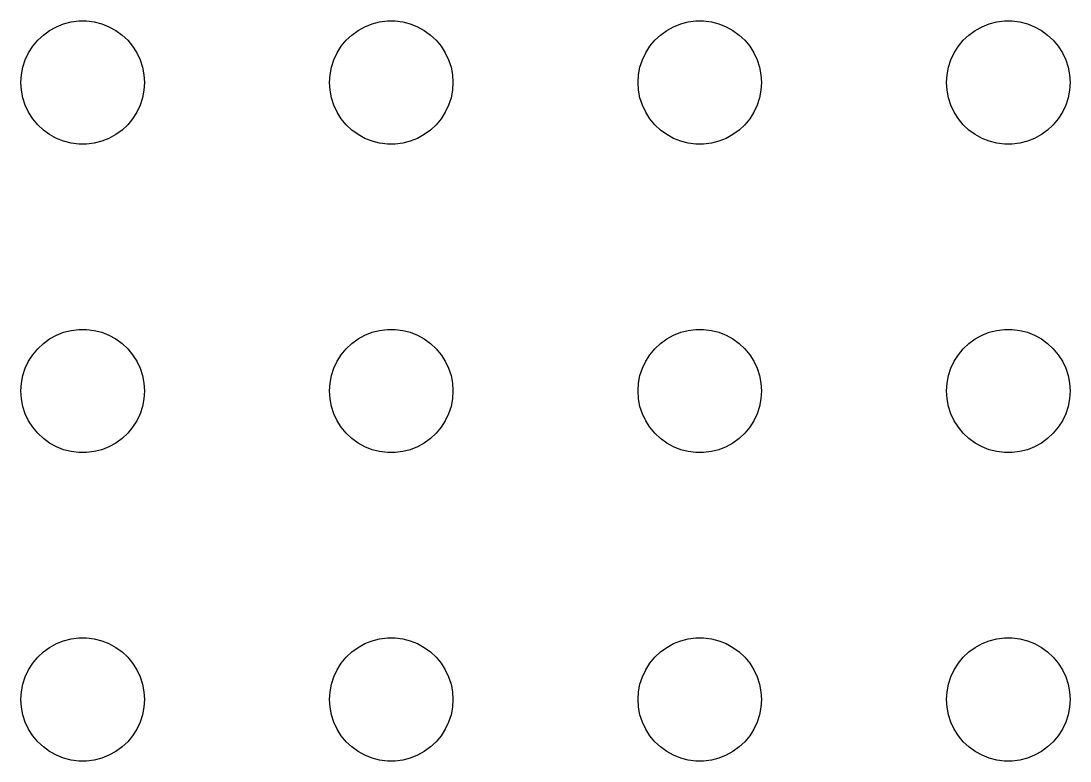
# Model space of a CAD drawing. Header units: metres. Extents: x -112 to 112, y -104 to 104.
# Drawn here: x -31.5 to -6, y -76.5 to -58.5 of the extents above; entities that cross this region are included whole.
import ezdxf

# ---------------------------------------------------------------- set-up
doc = ezdxf.new("R2010")
doc.units = ezdxf.units.M

msp = doc.modelspace()

# ---------------------------------------------------------------- linework, layer by layer
for p, q in [((-30.8037, -58.7335), (-30.6387, -58.6428)), ((-30.6387, -58.6428), (-30.4635, -58.5734)), ((-30.4635, -58.5734), (-30.2811, -58.5266)), ((-30.2811, -58.5266), (-30.0942, -58.503)), ((-30.0942, -58.503), (-29.9058, -58.503)), ((-29.9058, -58.503), (-29.7189, -58.5266)), ((-29.7189, -58.5266), (-29.5365, -58.5734)), ((-29.5365, -58.5734), (-29.3613, -58.6428)), ((-29.3613, -58.6428), (-29.1963, -58.7335)), ((-23.3037, -58.7335), (-23.1387, -58.6428)), ((-23.1387, -58.6428), (-22.9635, -58.5734)), ((-22.9635, -58.5734), (-22.7811, -58.5266)), ((-22.7811, -58.5266), (-22.5942, -58.503)), ((-22.5942, -58.503), (-22.4058, -58.503)), ((-22.4058, -58.503), (-22.2189, -58.5266)), ((-22.2189, -58.5266), (-22.0365, -58.5734)), ((-22.0365, -58.5734), (-21.8613, -58.6428)), ((-21.8613, -58.6428), (-21.6963, -58.7335)), ((-15.8037, -58.7335), (-15.6387, -58.6428)), ((-15.6387, -58.6428), (-15.4635, -58.5734)), ((-15.4635, -58.5734), (-15.2811, -58.5266)), ((-15.2811, -58.5266), (-15.0942, -58.503)), ((-15.0942, -58.503), (-14.9058, -58.503)), ((-14.9058, -58.503), (-14.7189, -58.5266)), ((-14.7189, -58.5266), (-14.5365, -58.5734)), ((-14.5365, -58.5734), (-14.3613, -58.6428)), ((-14.3613, -58.6428), (-14.1963, -58.7335)), ((-8.30373, -58.7335), (-8.13866, -58.6428)), ((-8.13866, -58.6428), (-7.96352, -58.5734)), ((-7.96352, -58.5734), (-7.78107, -58.5266)), ((-7.78107, -58.5266), (-7.59418, -58.503)), ((-7.59418, -58.503), (-7.40581, -58.503)), ((-7.40581, -58.503), (-7.21892, -58.5266)), ((-7.21892, -58.5266), (-7.03647, -58.5734)), ((-7.03647, -58.5734), (-6.86133, -58.6428)), ((-6.86133, -58.6428), (-6.69626, -58.7335)), ((-31.0934, -58.9732), (-30.9561, -58.8442)), ((-30.9561, -58.8442), (-30.8037, -58.7335)), ((-29.1963, -58.7335), (-29.0439, -58.8442)), ((-29.0439, -58.8442), (-28.9065, -58.9732)), ((-23.5934, -58.9732), (-23.4561, -58.8442)), ((-23.4561, -58.8442), (-23.3037, -58.7335)), ((-21.6963, -58.7335), (-21.5439, -58.8442)), ((-21.5439, -58.8442), (-21.4065, -58.9732)), ((-16.0934, -58.9732), (-15.9561, -58.8442)), ((-15.9561, -58.8442), (-15.8037, -58.7335)), ((-14.1963, -58.7335), (-14.0439, -58.8442)), ((-14.0439, -58.8442), (-13.9065, -58.9732)), ((-8.59344, -58.9732), (-8.45613, -58.8442)), ((-8.45613, -58.8442), (-8.30373, -58.7335)), ((-6.69626, -58.7335), (-6.54385, -58.8442)), ((-6.54385, -58.8442), (-6.40654, -58.9732)), ((-31.3145, -59.2774), (-31.2135, -59.1183)), ((-31.2135, -59.1183), (-31.0934, -58.9732)), ((-28.9065, -58.9732), (-28.7865, -59.1183)), ((-28.7865, -59.1183), (-28.6855, -59.2774)), ((-23.8145, -59.2774), (-23.7135, -59.1183)), ((-23.7135, -59.1183), (-23.5934, -58.9732)), ((-21.4065, -58.9732), (-21.2865, -59.1183)), ((-21.2865, -59.1183), (-21.1855, -59.2774)), ((-16.3145, -59.2774), (-16.2135, -59.1183)), ((-16.2135, -59.1183), (-16.0934, -58.9732)), ((-13.9065, -58.9732), (-13.7865, -59.1183)), ((-13.7865, -59.1183), (-13.6855, -59.2774)), ((-8.81445, -59.2774), (-8.71352, -59.1183)), ((-8.71352, -59.1183), (-8.59344, -58.9732)), ((-6.40654, -58.9732), (-6.28647, -59.1183)), ((-6.28647, -59.1183), (-6.18553, -59.2774)), ((-31.3947, -59.4478), (-31.3145, -59.2774)), ((-28.6855, -59.2774), (-28.6053, -59.4478)), ((-23.8947, -59.4478), (-23.8145, -59.2774)), ((-21.1855, -59.2774), (-21.1053, -59.4478)), ((-16.3947, -59.4478), (-16.3145, -59.2774)), ((-13.6855, -59.2774), (-13.6053, -59.4478)), ((-8.89465, -59.4478), (-8.81445, -59.2774)), ((-6.18553, -59.2774), (-6.10533, -59.4478)), ((-31.4882, -59.812), (-31.4529, -59.627)), ((-31.4529, -59.627), (-31.3947, -59.4478)), ((-28.6053, -59.4478), (-28.5471, -59.627)), ((-28.5471, -59.627), (-28.5118, -59.812)), ((-23.9882, -59.812), (-23.9529, -59.627)), ((-23.9529, -59.627), (-23.8947, -59.4478)), ((-21.1053, -59.4478), (-21.0471, -59.627)), ((-21.0471, -59.627), (-21.0118, -59.812)), ((-16.4882, -59.812), (-16.4529, -59.627)), ((-16.4529, -59.627), (-16.3947, -59.4478)), ((-13.6053, -59.4478), (-13.5471, -59.627)), ((-13.5471, -59.627), (-13.5118, -59.812)), ((-8.98816, -59.812), (-8.95287, -59.627)), ((-8.95287, -59.627), (-8.89465, -59.4478)), ((-6.10533, -59.4478), (-6.04712, -59.627)), ((-6.04712, -59.627), (-6.01183, -59.812)), ((-31.5, -60), (-31.4882, -59.812)), ((-28.5118, -59.812), (-28.5, -60)), ((-24, -60), (-23.9882, -59.812)), ((-21.0118, -59.812), (-21, -60)), ((-16.5, -60), (-16.4882, -59.812)), ((-13.5118, -59.812), (-13.5, -60)), ((-9, -60), (-8.98816, -59.812)), ((-6.01183, -59.812), (-6, -60)), ((-31.4882, -60.188), (-31.5, -60)), ((-28.5, -60), (-28.5118, -60.188)), ((-23.9882, -60.188), (-24, -60)), ((-21, -60), (-21.0118, -60.188)), ((-16.4882, -60.188), (-16.5, -60)), ((-13.5, -60), (-13.5118, -60.188)), ((-8.98816, -60.188), (-9, -60)), ((-6, -60), (-6.01183, -60.188)), ((-31.4529, -60.373), (-31.4882, -60.188)), ((-31.3947, -60.5522), (-31.4529, -60.373)), ((-28.5471, -60.373), (-28.6053, -60.5522)), ((-28.5118, -60.188), (-28.5471, -60.373)), ((-23.9529, -60.373), (-23.9882, -60.188)), ((-23.8947, -60.5522), (-23.9529, -60.373)), ((-21.0471, -60.373), (-21.1053, -60.5522)), ((-21.0118, -60.188), (-21.0471, -60.373)), ((-16.4529, -60.373), (-16.4882, -60.188)), ((-16.3947, -60.5522), (-16.4529, -60.373)), ((-13.5471, -60.373), (-13.6053, -60.5522)), ((-13.5118, -60.188), (-13.5471, -60.373)), ((-8.95287, -60.373), (-8.98816, -60.188)), ((-8.89465, -60.5522), (-8.95287, -60.373)), ((-6.04712, -60.373), (-6.10533, -60.5522)), ((-6.01183, -60.188), (-6.04712, -60.373)), ((-31.3145, -60.7226), (-31.3947, -60.5522)), ((-28.6053, -60.5522), (-28.6855, -60.7226)), ((-23.8145, -60.7226), (-23.8947, -60.5522)), ((-21.1053, -60.5522), (-21.1855, -60.7226)), ((-16.3145, -60.7226), (-16.3947, -60.5522)), ((-13.6053, -60.5522), (-13.6855, -60.7226)), ((-8.81445, -60.7226), (-8.89465, -60.5522)), ((-6.10533, -60.5522), (-6.18553, -60.7226)), ((-31.2135, -60.8817), (-31.3145, -60.7226)), ((-31.0934, -61.0268), (-31.2135, -60.8817)), ((-28.7865, -60.8817), (-28.9065, -61.0268)), ((-28.6855, -60.7226), (-28.7865, -60.8817)), ((-23.7135, -60.8817), (-23.8145, -60.7226)), ((-23.5934, -61.0268), (-23.7135, -60.8817)), ((-21.2865, -60.8817), (-21.4065, -61.0268)), ((-21.1855, -60.7226), (-21.2865, -60.8817)), ((-16.2135, -60.8817), (-16.3145, -60.7226)), ((-16.0934, -61.0268), (-16.2135, -60.8817)), ((-13.7865, -60.8817), (-13.9065, -61.0268)), ((-13.6855, -60.7226), (-13.7865, -60.8817)), ((-8.71352, -60.8817), (-8.81445, -60.7226)), ((-8.59344, -61.0268), (-8.71352, -60.8817)), ((-6.28647, -60.8817), (-6.40654, -61.0268)), ((-6.18553, -60.7226), (-6.28647, -60.8817)), ((-30.9561, -61.1558), (-31.0934, -61.0268)), ((-30.8037, -61.2665), (-30.9561, -61.1558)), ((-29.0439, -61.1558), (-29.1963, -61.2665)), ((-28.9065, -61.0268), (-29.0439, -61.1558)), ((-23.4561, -61.1558), (-23.5934, -61.0268)), ((-23.3037, -61.2665), (-23.4561, -61.1558)), ((-21.5439, -61.1558), (-21.6963, -61.2665)), ((-21.4065, -61.0268), (-21.5439, -61.1558)), ((-15.9561, -61.1558), (-16.0934, -61.0268)), ((-15.8037, -61.2665), (-15.9561, -61.1558)), ((-14.0439, -61.1558), (-14.1963, -61.2665)), ((-13.9065, -61.0268), (-14.0439, -61.1558)), ((-8.45613, -61.1558), (-8.59344, -61.0268)), ((-8.30373, -61.2665), (-8.45613, -61.1558)), ((-6.54385, -61.1558), (-6.69626, -61.2665)), ((-6.40654, -61.0268), (-6.54385, -61.1558)), ((-30.6387, -61.3572), (-30.8037, -61.2665)), ((-30.4635, -61.4266), (-30.6387, -61.3572)), ((-30.2811, -61.4734), (-30.4635, -61.4266)), ((-29.5365, -61.4266), (-29.7189, -61.4734)), ((-29.3613, -61.3572), (-29.5365, -61.4266)), ((-29.1963, -61.2665), (-29.3613, -61.3572)), ((-23.1387, -61.3572), (-23.3037, -61.2665)), ((-22.9635, -61.4266), (-23.1387, -61.3572)), ((-22.7811, -61.4734), (-22.9635, -61.4266)), ((-22.0365, -61.4266), (-22.2189, -61.4734)), ((-21.8613, -61.3572), (-22.0365, -61.4266)), ((-21.6963, -61.2665), (-21.8613, -61.3572)), ((-15.6387, -61.3572), (-15.8037, -61.2665)), ((-15.4635, -61.4266), (-15.6387, -61.3572)), ((-15.2811, -61.4734), (-15.4635, -61.4266)), ((-14.5365, -61.4266), (-14.7189, -61.4734)), ((-14.3613, -61.3572), (-14.5365, -61.4266)), ((-14.1963, -61.2665), (-14.3613, -61.3572)), ((-8.13866, -61.3572), (-8.30373, -61.2665)), ((-7.96352, -61.4266), (-8.13866, -61.3572)), ((-7.78107, -61.4734), (-7.96352, -61.4266)), ((-7.03647, -61.4266), (-7.21892, -61.4734)), ((-6.86133, -61.3572), (-7.03647, -61.4266)), ((-6.69626, -61.2665), (-6.86133, -61.3572)), ((-30.0942, -61.497), (-30.2811, -61.4734)), ((-29.9058, -61.497), (-30.0942, -61.497)), ((-29.7189, -61.4734), (-29.9058, -61.497)), ((-22.5942, -61.497), (-22.7811, -61.4734)), ((-22.4058, -61.497), (-22.5942, -61.497)), ((-22.2189, -61.4734), (-22.4058, -61.497)), ((-15.0942, -61.497), (-15.2811, -61.4734)), ((-14.9058, -61.497), (-15.0942, -61.497)), ((-14.7189, -61.4734), (-14.9058, -61.497)), ((-7.59418, -61.497), (-7.78107, -61.4734)), ((-7.40581, -61.497), (-7.59418, -61.497)), ((-7.21892, -61.4734), (-7.40581, -61.497)), ((-30.4635, -66.0734), (-30.2811, -66.0266)), ((-30.2811, -66.0266), (-30.0942, -66.003)), ((-30.0942, -66.003), (-29.9058, -66.003)), ((-29.9058, -66.003), (-29.7189, -66.0266)), ((-29.7189, -66.0266), (-29.5365, -66.0734)), ((-22.9635, -66.0734), (-22.7811, -66.0266)), ((-22.7811, -66.0266), (-22.5942, -66.003)), ((-22.5942, -66.003), (-22.4058, -66.003)), ((-22.4058, -66.003), (-22.2189, -66.0266)), ((-22.2189, -66.0266), (-22.0365, -66.0734)), ((-15.4635, -66.0734), (-15.2811, -66.0266)), ((-15.2811, -66.0266), (-15.0942, -66.003)), ((-15.0942, -66.003), (-14.9058, -66.003)), ((-14.9058, -66.003), (-14.7189, -66.0266)), ((-14.7189, -66.0266), (-14.5365, -66.0734)), ((-7.96352, -66.0734), (-7.78107, -66.0266)), ((-7.78107, -66.0266), (-7.59418, -66.003)), ((-7.59418, -66.003), (-7.40581, -66.003)), ((-7.40581, -66.003), (-7.21892, -66.0266)), ((-7.21892, -66.0266), (-7.03647, -66.0734)), ((-30.9561, -66.3442), (-30.8037, -66.2335)), ((-30.8037, -66.2335), (-30.6387, -66.1428)), ((-30.6387, -66.1428), (-30.4635, -66.0734)), ((-29.5365, -66.0734), (-29.3613, -66.1428)), ((-29.3613, -66.1428), (-29.1963, -66.2335)), ((-29.1963, -66.2335), (-29.0439, -66.3442)), ((-23.4561, -66.3442), (-23.3037, -66.2335)), ((-23.3037, -66.2335), (-23.1387, -66.1428)), ((-23.1387, -66.1428), (-22.9635, -66.0734)), ((-22.0365, -66.0734), (-21.8613, -66.1428)), ((-21.8613, -66.1428), (-21.6963, -66.2335)), ((-21.6963, -66.2335), (-21.5439, -66.3442)), ((-15.9561, -66.3442), (-15.8037, -66.2335)), ((-15.8037, -66.2335), (-15.6387, -66.1428)), ((-15.6387, -66.1428), (-15.4635, -66.0734)), ((-14.5365, -66.0734), (-14.3613, -66.1428)), ((-14.3613, -66.1428), (-14.1963, -66.2335)), ((-14.1963, -66.2335), (-14.0439, -66.3442)), ((-8.45613, -66.3442), (-8.30373, -66.2335)), ((-8.30373, -66.2335), (-8.13866, -66.1428)), ((-8.13866, -66.1428), (-7.96352, -66.0734)), ((-7.03647, -66.0734), (-6.86133, -66.1428)), ((-6.86133, -66.1428), (-6.69626, -66.2335)), ((-6.69626, -66.2335), (-6.54385, -66.3442)), ((-31.2135, -66.6183), (-31.0934, -66.4732)), ((-31.0934, -66.4732), (-30.9561, -66.3442)), ((-29.0439, -66.3442), (-28.9065, -66.4732)), ((-28.9065, -66.4732), (-28.7865, -66.6183)), ((-23.7135, -66.6183), (-23.5934, -66.4732)), ((-23.5934, -66.4732), (-23.4561, -66.3442)), ((-21.5439, -66.3442), (-21.4065, -66.4732)), ((-21.4065, -66.4732), (-21.2865, -66.6183)), ((-16.2135, -66.6183), (-16.0934, -66.4732)), ((-16.0934, -66.4732), (-15.9561, -66.3442)), ((-14.0439, -66.3442), (-13.9065, -66.4732)), ((-13.9065, -66.4732), (-13.7865, -66.6183)), ((-8.71352, -66.6183), (-8.59344, -66.4732)), ((-8.59344, -66.4732), (-8.45613, -66.3442)), ((-6.54385, -66.3442), (-6.40654, -66.4732)), ((-6.40654, -66.4732), (-6.28647, -66.6183)), ((-31.3947, -66.9478), (-31.3145, -66.7774)), ((-31.3145, -66.7774), (-31.2135, -66.6183)), ((-28.7865, -66.6183), (-28.6855, -66.7774)), ((-28.6855, -66.7774), (-28.6053, -66.9478)), ((-23.8947, -66.9478), (-23.8145, -66.7774)), ((-23.8145, -66.7774), (-23.7135, -66.6183)), ((-21.2865, -66.6183), (-21.1855, -66.7774)), ((-21.1855, -66.7774), (-21.1053, -66.9478)), ((-16.3947, -66.9478), (-16.3145, -66.7774)), ((-16.3145, -66.7774), (-16.2135, -66.6183)), ((-13.7865, -66.6183), (-13.6855, -66.7774)), ((-13.6855, -66.7774), (-13.6053, -66.9478)), ((-8.89465, -66.9478), (-8.81445, -66.7774)), ((-8.81445, -66.7774), (-8.71352, -66.6183)), ((-6.28647, -66.6183), (-6.18553, -66.7774)), ((-6.18553, -66.7774), (-6.10533, -66.9478)), ((-31.4529, -67.127), (-31.3947, -66.9478)), ((-28.6053, -66.9478), (-28.5471, -67.127)), ((-23.9529, -67.127), (-23.8947, -66.9478)), ((-21.1053, -66.9478), (-21.0471, -67.127)), ((-16.4529, -67.127), (-16.3947, -66.9478)), ((-13.6053, -66.9478), (-13.5471, -67.127)), ((-8.95287, -67.127), (-8.89465, -66.9478)), ((-6.10533, -66.9478), (-6.04712, -67.127)), ((-31.5, -67.5), (-31.4882, -67.312)), ((-31.4882, -67.312), (-31.4529, -67.127)), ((-28.5471, -67.127), (-28.5118, -67.312)), ((-28.5118, -67.312), (-28.5, -67.5)), ((-24, -67.5), (-23.9882, -67.312)), ((-23.9882, -67.312), (-23.9529, -67.127)), ((-21.0471, -67.127), (-21.0118, -67.312)), ((-21.0118, -67.312), (-21, -67.5)), ((-16.5, -67.5), (-16.4882, -67.312)), ((-16.4882, -67.312), (-16.4529, -67.127)), ((-13.5471, -67.127), (-13.5118, -67.312)), ((-13.5118, -67.312), (-13.5, -67.5)), ((-9, -67.5), (-8.98816, -67.312)), ((-8.98816, -67.312), (-8.95287, -67.127)), ((-6.04712, -67.127), (-6.01183, -67.312)), ((-6.01183, -67.312), (-6, -67.5)), ((-31.4882, -67.688), (-31.5, -67.5)), ((-28.5, -67.5), (-28.5118, -67.688)), ((-23.9882, -67.688), (-24, -67.5)), ((-21, -67.5), (-21.0118, -67.688)), ((-16.4882, -67.688), (-16.5, -67.5)), ((-13.5, -67.5), (-13.5118, -67.688)), ((-8.98816, -67.688), (-9, -67.5)), ((-6, -67.5), (-6.01183, -67.688)), ((-31.4529, -67.873), (-31.4882, -67.688)), ((-28.5118, -67.688), (-28.5471, -67.873)), ((-23.9529, -67.873), (-23.9882, -67.688)), ((-21.0118, -67.688), (-21.0471, -67.873)), ((-16.4529, -67.873), (-16.4882, -67.688)), ((-13.5118, -67.688), (-13.5471, -67.873)), ((-8.95287, -67.873), (-8.98816, -67.688)), ((-6.01183, -67.688), (-6.04712, -67.873)), ((-31.3947, -68.0522), (-31.4529, -67.873)), ((-31.3145, -68.2226), (-31.3947, -68.0522)), ((-28.6053, -68.0522), (-28.6855, -68.2226)), ((-28.5471, -67.873), (-28.6053, -68.0522)), ((-23.8947, -68.0522), (-23.9529, -67.873)), ((-23.8145, -68.2226), (-23.8947, -68.0522)), ((-21.1053, -68.0522), (-21.1855, -68.2226)), ((-21.0471, -67.873), (-21.1053, -68.0522)), ((-16.3947, -68.0522), (-16.4529, -67.873)), ((-16.3145, -68.2226), (-16.3947, -68.0522)), ((-13.6053, -68.0522), (-13.6855, -68.2226)), ((-13.5471, -67.873), (-13.6053, -68.0522)), ((-8.89465, -68.0522), (-8.95287, -67.873)), ((-8.81445, -68.2226), (-8.89465, -68.0522)), ((-6.10533, -68.0522), (-6.18553, -68.2226)), ((-6.04712, -67.873), (-6.10533, -68.0522)), ((-31.2135, -68.3817), (-31.3145, -68.2226)), ((-28.6855, -68.2226), (-28.7865, -68.3817)), ((-23.7135, -68.3817), (-23.8145, -68.2226)), ((-21.1855, -68.2226), (-21.2865, -68.3817)), ((-16.2135, -68.3817), (-16.3145, -68.2226)), ((-13.6855, -68.2226), (-13.7865, -68.3817)), ((-8.71352, -68.3817), (-8.81445, -68.2226)), ((-6.18553, -68.2226), (-6.28647, -68.3817)), ((-31.0934, -68.5268), (-31.2135, -68.3817)), ((-30.9561, -68.6558), (-31.0934, -68.5268)), ((-28.9065, -68.5268), (-29.0439, -68.6558)), ((-28.7865, -68.3817), (-28.9065, -68.5268)), ((-23.5934, -68.5268), (-23.7135, -68.3817)), ((-23.4561, -68.6558), (-23.5934, -68.5268)), ((-21.4065, -68.5268), (-21.5439, -68.6558)), ((-21.2865, -68.3817), (-21.4065, -68.5268)), ((-16.0934, -68.5268), (-16.2135, -68.3817)), ((-15.9561, -68.6558), (-16.0934, -68.5268)), ((-13.9065, -68.5268), (-14.0439, -68.6558)), ((-13.7865, -68.3817), (-13.9065, -68.5268)), ((-8.59344, -68.5268), (-8.71352, -68.3817)), ((-8.45613, -68.6558), (-8.59344, -68.5268)), ((-6.40654, -68.5268), (-6.54385, -68.6558)), ((-6.28647, -68.3817), (-6.40654, -68.5268)), ((-30.8037, -68.7665), (-30.9561, -68.6558)), ((-30.6387, -68.8572), (-30.8037, -68.7665)), ((-29.1963, -68.7665), (-29.3613, -68.8572)), ((-29.0439, -68.6558), (-29.1963, -68.7665)), ((-23.3037, -68.7665), (-23.4561, -68.6558)), ((-23.1387, -68.8572), (-23.3037, -68.7665)), ((-21.6963, -68.7665), (-21.8613, -68.8572)), ((-21.5439, -68.6558), (-21.6963, -68.7665)), ((-15.8037, -68.7665), (-15.9561, -68.6558)), ((-15.6387, -68.8572), (-15.8037, -68.7665)), ((-14.1963, -68.7665), (-14.3613, -68.8572)), ((-14.0439, -68.6558), (-14.1963, -68.7665)), ((-8.30373, -68.7665), (-8.45613, -68.6558)), ((-8.13866, -68.8572), (-8.30373, -68.7665)), ((-6.69626, -68.7665), (-6.86133, -68.8572)), ((-6.54385, -68.6558), (-6.69626, -68.7665)), ((-30.4635, -68.9266), (-30.6387, -68.8572)), ((-30.2811, -68.9734), (-30.4635, -68.9266)), ((-30.0942, -68.997), (-30.2811, -68.9734)), ((-29.9058, -68.997), (-30.0942, -68.997)), ((-29.7189, -68.9734), (-29.9058, -68.997)), ((-29.5365, -68.9266), (-29.7189, -68.9734)), ((-29.3613, -68.8572), (-29.5365, -68.9266)), ((-22.9635, -68.9266), (-23.1387, -68.8572)), ((-22.7811, -68.9734), (-22.9635, -68.9266)), ((-22.5942, -68.997), (-22.7811, -68.9734)), ((-22.4058, -68.997), (-22.5942, -68.997)), ((-22.2189, -68.9734), (-22.4058, -68.997)), ((-22.0365, -68.9266), (-22.2189, -68.9734)), ((-21.8613, -68.8572), (-22.0365, -68.9266)), ((-15.4635, -68.9266), (-15.6387, -68.8572)), ((-15.2811, -68.9734), (-15.4635, -68.9266)), ((-15.0942, -68.997), (-15.2811, -68.9734)), ((-14.9058, -68.997), (-15.0942, -68.997)), ((-14.7189, -68.9734), (-14.9058, -68.997)), ((-14.5365, -68.9266), (-14.7189, -68.9734)), ((-14.3613, -68.8572), (-14.5365, -68.9266)), ((-7.96352, -68.9266), (-8.13866, -68.8572)), ((-7.78107, -68.9734), (-7.96352, -68.9266)), ((-7.59418, -68.997), (-7.78107, -68.9734)), ((-7.40581, -68.997), (-7.59418, -68.997)), ((-7.21892, -68.9734), (-7.40581, -68.997)), ((-7.03647, -68.9266), (-7.21892, -68.9734)), ((-6.86133, -68.8572), (-7.03647, -68.9266)), ((-30.8037, -73.7335), (-30.6387, -73.6428)), ((-30.6387, -73.6428), (-30.4635, -73.5734)), ((-30.4635, -73.5734), (-30.2811, -73.5266)), ((-30.2811, -73.5266), (-30.0942, -73.503)), ((-30.0942, -73.503), (-29.9058, -73.503)), ((-29.9058, -73.503), (-29.7189, -73.5266)), ((-29.7189, -73.5266), (-29.5365, -73.5734)), ((-29.5365, -73.5734), (-29.3613, -73.6428)), ((-29.3613, -73.6428), (-29.1963, -73.7335)), ((-23.3037, -73.7335), (-23.1387, -73.6428)), ((-23.1387, -73.6428), (-22.9635, -73.5734)), ((-22.9635, -73.5734), (-22.7811, -73.5266)), ((-22.7811, -73.5266), (-22.5942, -73.503)), ((-22.5942, -73.503), (-22.4058, -73.503)), ((-22.4058, -73.503), (-22.2189, -73.5266)), ((-22.2189, -73.5266), (-22.0365, -73.5734)), ((-22.0365, -73.5734), (-21.8613, -73.6428)), ((-21.8613, -73.6428), (-21.6963, -73.7335)), ((-15.8037, -73.7335), (-15.6387, -73.6428)), ((-15.6387, -73.6428), (-15.4635, -73.5734)), ((-15.4635, -73.5734), (-15.2811, -73.5266)), ((-15.2811, -73.5266), (-15.0942, -73.503)), ((-15.0942, -73.503), (-14.9058, -73.503)), ((-14.9058, -73.503), (-14.7189, -73.5266)), ((-14.7189, -73.5266), (-14.5365, -73.5734)), ((-14.5365, -73.5734), (-14.3613, -73.6428)), ((-14.3613, -73.6428), (-14.1963, -73.7335)), ((-8.30373, -73.7335), (-8.13866, -73.6428)), ((-8.13866, -73.6428), (-7.96352, -73.5734)), ((-7.96352, -73.5734), (-7.78107, -73.5266)), ((-7.78107, -73.5266), (-7.59418, -73.503)), ((-7.59418, -73.503), (-7.40581, -73.503)), ((-7.40581, -73.503), (-7.21892, -73.5266)), ((-7.21892, -73.5266), (-7.03647, -73.5734)), ((-7.03647, -73.5734), (-6.86133, -73.6428)), ((-6.86133, -73.6428), (-6.69626, -73.7335)), ((-31.0934, -73.9732), (-30.9561, -73.8442)), ((-30.9561, -73.8442), (-30.8037, -73.7335)), ((-29.1963, -73.7335), (-29.0439, -73.8442)), ((-29.0439, -73.8442), (-28.9065, -73.9732)), ((-23.5934, -73.9732), (-23.4561, -73.8442)), ((-23.4561, -73.8442), (-23.3037, -73.7335)), ((-21.6963, -73.7335), (-21.5439, -73.8442)), ((-21.5439, -73.8442), (-21.4065, -73.9732)), ((-16.0934, -73.9732), (-15.9561, -73.8442)), ((-15.9561, -73.8442), (-15.8037, -73.7335)), ((-14.1963, -73.7335), (-14.0439, -73.8442)), ((-14.0439, -73.8442), (-13.9065, -73.9732)), ((-8.59344, -73.9732), (-8.45613, -73.8442)), ((-8.45613, -73.8442), (-8.30373, -73.7335)), ((-6.69626, -73.7335), (-6.54385, -73.8442)), ((-6.54385, -73.8442), (-6.40654, -73.9732)), ((-31.3145, -74.2774), (-31.2135, -74.1183)), ((-31.2135, -74.1183), (-31.0934, -73.9732)), ((-28.9065, -73.9732), (-28.7865, -74.1183)), ((-28.7865, -74.1183), (-28.6855, -74.2774)), ((-23.8145, -74.2774), (-23.7135, -74.1183)), ((-23.7135, -74.1183), (-23.5934, -73.9732)), ((-21.4065, -73.9732), (-21.2865, -74.1183)), ((-21.2865, -74.1183), (-21.1855, -74.2774)), ((-16.3145, -74.2774), (-16.2135, -74.1183)), ((-16.2135, -74.1183), (-16.0934, -73.9732)), ((-13.9065, -73.9732), (-13.7865, -74.1183)), ((-13.7865, -74.1183), (-13.6855, -74.2774)), ((-8.81445, -74.2774), (-8.71352, -74.1183)), ((-8.71352, -74.1183), (-8.59344, -73.9732)), ((-6.40654, -73.9732), (-6.28647, -74.1183)), ((-6.28647, -74.1183), (-6.18553, -74.2774)), ((-31.4529, -74.627), (-31.3947, -74.4478)), ((-31.3947, -74.4478), (-31.3145, -74.2774)), ((-28.6855, -74.2774), (-28.6053, -74.4478)), ((-28.6053, -74.4478), (-28.5471, -74.627)), ((-23.9529, -74.627), (-23.8947, -74.4478)), ((-23.8947, -74.4478), (-23.8145, -74.2774)), ((-21.1855, -74.2774), (-21.1053, -74.4478)), ((-21.1053, -74.4478), (-21.0471, -74.627)), ((-16.4529, -74.627), (-16.3947, -74.4478)), ((-16.3947, -74.4478), (-16.3145, -74.2774)), ((-13.6855, -74.2774), (-13.6053, -74.4478)), ((-13.6053, -74.4478), (-13.5471, -74.627)), ((-8.95287, -74.627), (-8.89465, -74.4478)), ((-8.89465, -74.4478), (-8.81445, -74.2774)), ((-6.18553, -74.2774), (-6.10533, -74.4478)), ((-6.10533, -74.4478), (-6.04712, -74.627)), ((-31.4882, -74.812), (-31.4529, -74.627)), ((-28.5471, -74.627), (-28.5118, -74.812)), ((-23.9882, -74.812), (-23.9529, -74.627)), ((-21.0471, -74.627), (-21.0118, -74.812)), ((-16.4882, -74.812), (-16.4529, -74.627)), ((-13.5471, -74.627), (-13.5118, -74.812)), ((-8.98816, -74.812), (-8.95287, -74.627)), ((-6.04712, -74.627), (-6.01183, -74.812)), ((-31.5, -75), (-31.4882, -74.812)), ((-28.5118, -74.812), (-28.5, -75)), ((-24, -75), (-23.9882, -74.812)), ((-21.0118, -74.812), (-21, -75)), ((-16.5, -75), (-16.4882, -74.812)), ((-13.5118, -74.812), (-13.5, -75)), ((-9, -75), (-8.98816, -74.812)), ((-6.01183, -74.812), (-6, -75)), ((-31.4882, -75.188), (-31.5, -75)), ((-31.4529, -75.373), (-31.4882, -75.188)), ((-28.5118, -75.188), (-28.5471, -75.373)), ((-28.5, -75), (-28.5118, -75.188)), ((-23.9882, -75.188), (-24, -75)), ((-23.9529, -75.373), (-23.9882, -75.188)), ((-21.0118, -75.188), (-21.0471, -75.373)), ((-21, -75), (-21.0118, -75.188)), ((-16.4882, -75.188), (-16.5, -75)), ((-16.4529, -75.373), (-16.4882, -75.188)), ((-13.5118, -75.188), (-13.5471, -75.373)), ((-13.5, -75), (-13.5118, -75.188)), ((-8.98816, -75.188), (-9, -75)), ((-8.95287, -75.373), (-8.98816, -75.188)), ((-6.01183, -75.188), (-6.04712, -75.373)), ((-6, -75), (-6.01183, -75.188)), ((-31.3947, -75.5522), (-31.4529, -75.373)), ((-28.5471, -75.373), (-28.6053, -75.5522)), ((-23.8947, -75.5522), (-23.9529, -75.373)), ((-21.0471, -75.373), (-21.1053, -75.5522)), ((-16.3947, -75.5522), (-16.4529, -75.373)), ((-13.5471, -75.373), (-13.6053, -75.5522)), ((-8.89465, -75.5522), (-8.95287, -75.373)), ((-6.04712, -75.373), (-6.10533, -75.5522)), ((-31.3145, -75.7226), (-31.3947, -75.5522)), ((-31.2135, -75.8817), (-31.3145, -75.7226)), ((-28.6855, -75.7226), (-28.7865, -75.8817)), ((-28.6053, -75.5522), (-28.6855, -75.7226)), ((-23.8145, -75.7226), (-23.8947, -75.5522)), ((-23.7135, -75.8817), (-23.8145, -75.7226)), ((-21.1855, -75.7226), (-21.2865, -75.8817)), ((-21.1053, -75.5522), (-21.1855, -75.7226)), ((-16.3145, -75.7226), (-16.3947, -75.5522)), ((-16.2135, -75.8817), (-16.3145, -75.7226)), ((-13.6855, -75.7226), (-13.7865, -75.8817)), ((-13.6053, -75.5522), (-13.6855, -75.7226)), ((-8.81445, -75.7226), (-8.89465, -75.5522)), ((-8.71352, -75.8817), (-8.81445, -75.7226)), ((-6.18553, -75.7226), (-6.28647, -75.8817)), ((-6.10533, -75.5522), (-6.18553, -75.7226)), ((-31.0934, -76.0268), (-31.2135, -75.8817)), ((-28.7865, -75.8817), (-28.9065, -76.0268)), ((-23.5934, -76.0268), (-23.7135, -75.8817)), ((-21.2865, -75.8817), (-21.4065, -76.0268)), ((-16.0934, -76.0268), (-16.2135, -75.8817)), ((-13.7865, -75.8817), (-13.9065, -76.0268)), ((-8.59344, -76.0268), (-8.71352, -75.8817)), ((-6.28647, -75.8817), (-6.40654, -76.0268)), ((-30.9561, -76.1558), (-31.0934, -76.0268)), ((-30.8037, -76.2665), (-30.9561, -76.1558)), ((-29.0439, -76.1558), (-29.1963, -76.2665)), ((-28.9065, -76.0268), (-29.0439, -76.1558)), ((-23.4561, -76.1558), (-23.5934, -76.0268)), ((-23.3037, -76.2665), (-23.4561, -76.1558)), ((-21.5439, -76.1558), (-21.6963, -76.2665)), ((-21.4065, -76.0268), (-21.5439, -76.1558)), ((-15.9561, -76.1558), (-16.0934, -76.0268)), ((-15.8037, -76.2665), (-15.9561, -76.1558)), ((-14.0439, -76.1558), (-14.1963, -76.2665)), ((-13.9065, -76.0268), (-14.0439, -76.1558)), ((-8.45613, -76.1558), (-8.59344, -76.0268)), ((-8.30373, -76.2665), (-8.45613, -76.1558)), ((-6.54385, -76.1558), (-6.69626, -76.2665)), ((-6.40654, -76.0268), (-6.54385, -76.1558)), ((-30.6387, -76.3572), (-30.8037, -76.2665)), ((-30.4635, -76.4266), (-30.6387, -76.3572)), ((-30.2811, -76.4734), (-30.4635, -76.4266)), ((-30.0942, -76.497), (-30.2811, -76.4734)), ((-29.9058, -76.497), (-30.0942, -76.497)), ((-29.7189, -76.4734), (-29.9058, -76.497)), ((-29.5365, -76.4266), (-29.7189, -76.4734)), ((-29.3613, -76.3572), (-29.5365, -76.4266)), ((-29.1963, -76.2665), (-29.3613, -76.3572)), ((-23.1387, -76.3572), (-23.3037, -76.2665)), ((-22.9635, -76.4266), (-23.1387, -76.3572)), ((-22.7811, -76.4734), (-22.9635, -76.4266)), ((-22.5942, -76.497), (-22.7811, -76.4734)), ((-22.4058, -76.497), (-22.5942, -76.497)), ((-22.2189, -76.4734), (-22.4058, -76.497)), ((-22.0365, -76.4266), (-22.2189, -76.4734)), ((-21.8613, -76.3572), (-22.0365, -76.4266)), ((-21.6963, -76.2665), (-21.8613, -76.3572)), ((-15.6387, -76.3572), (-15.8037, -76.2665)), ((-15.4635, -76.4266), (-15.6387, -76.3572)), ((-15.2811, -76.4734), (-15.4635, -76.4266)), ((-15.0942, -76.497), (-15.2811, -76.4734)), ((-14.9058, -76.497), (-15.0942, -76.497)), ((-14.7189, -76.4734), (-14.9058, -76.497)), ((-14.5365, -76.4266), (-14.7189, -76.4734)), ((-14.3613, -76.3572), (-14.5365, -76.4266)), ((-14.1963, -76.2665), (-14.3613, -76.3572)), ((-8.13866, -76.3572), (-8.30373, -76.2665)), ((-7.96352, -76.4266), (-8.13866, -76.3572)), ((-7.78107, -76.4734), (-7.96352, -76.4266)), ((-7.59418, -76.497), (-7.78107, -76.4734)), ((-7.40581, -76.497), (-7.59418, -76.497)), ((-7.21892, -76.4734), (-7.40581, -76.497)), ((-7.03647, -76.4266), (-7.21892, -76.4734)), ((-6.86133, -76.3572), (-7.03647, -76.4266)), ((-6.69626, -76.2665), (-6.86133, -76.3572))]:
    msp.add_line(p, q)

doc.saveas('drawing.dxf')
